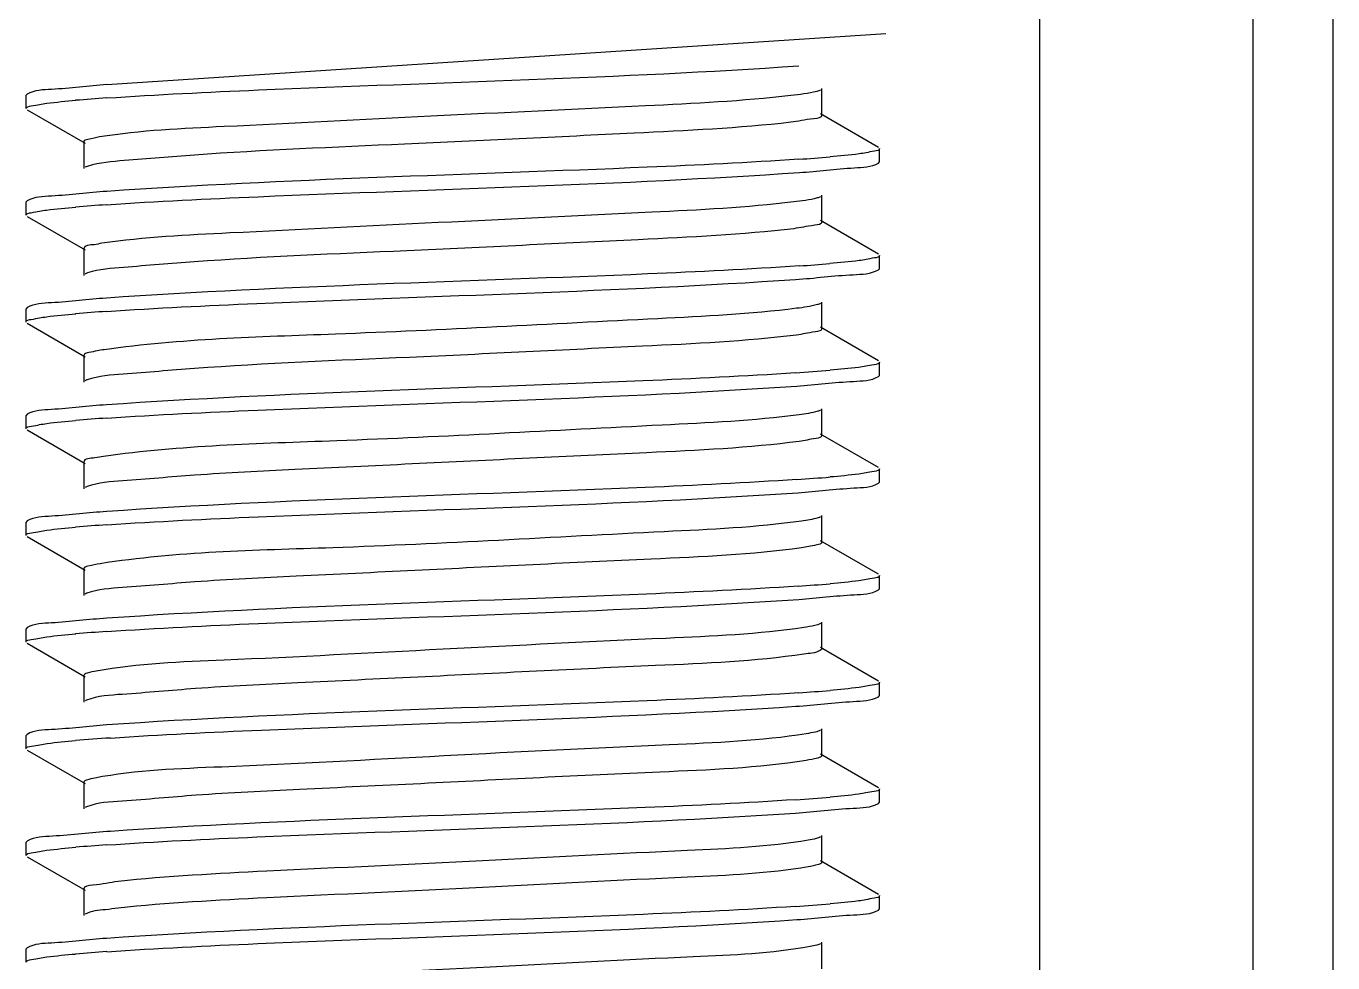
# Model space of a CAD drawing. Extents: x 4995099 to 5303443, y 4627657 to 4889583.
# Drawn here: x 5028854.5 to 5029219.1, y 4753057.4 to 4753318.7 of the extents above; entities that cross this region are included whole.
import ezdxf

# ---------------------------------------------------------------- set-up
doc = ezdxf.new("R2010")
doc.units = 0
doc.header["$LTSCALE"] = 1000
doc.header["$MEASUREMENT"] = 0
doc.layers.get('0').update_dxf_attribs({"color": 4, "linetype": 'CONTINUOUS'})

msp = doc.modelspace()

# ---------------------------------------------------------------- linework, layer by layer
at = {"linetype": 'Continuous'}
for p, q in [((5029137.28, 4754136.29), (5029137.28, 4748210.01)), ((5029196.82, 4754136.29), (5029196.82, 4748210.01)), ((5029219.14, 4754136.29), (5029219.14, 4748210.01)), ((5028876.99, 4753302.33), (5029094.41, 4753316.61)), ((5029076.52, 4753293.79), (5029076.52, 4753301.23)), ((5028854.79, 4753299.7), (5028854.51, 4753299.37)), ((5028854.51, 4753295.65), (5028854.51, 4753299.37)), ((5028854.51, 4753295.65), (5028854.51, 4753299.37)), ((5028854.79, 4753295.33), (5028870.94, 4753285.97)), ((5029092.35, 4753284.81), (5029076.2, 4753294.17)), ((5028870.62, 4753286.35), (5028870.62, 4753278.91)), ((5029092.64, 4753280.77), (5029092.64, 4753284.49)), ((5029092.64, 4753280.77), (5029092.64, 4753284.49)), ((5029092.35, 4753280.44), (5029092.64, 4753280.77)), ((5029076.52, 4753264.02), (5029076.52, 4753271.47)), ((5028854.79, 4753269.93), (5028854.51, 4753269.61)), ((5028854.51, 4753265.89), (5028854.51, 4753269.61)), ((5028854.51, 4753265.89), (5028854.51, 4753269.61)), ((5028854.79, 4753265.56), (5028870.94, 4753256.21)), ((5029092.35, 4753255.05), (5029076.2, 4753264.4)), ((5028870.62, 4753256.58), (5028870.62, 4753249.14)), ((5029092.64, 4753251), (5029092.64, 4753254.72)), ((5029092.64, 4753251), (5029092.64, 4753254.72)), ((5029092.35, 4753250.68), (5029092.64, 4753251)), ((5028854.79, 4753240.17), (5028854.51, 4753239.84)), ((5028854.51, 4753236.12), (5028854.51, 4753239.84)), ((5028854.51, 4753236.12), (5028854.51, 4753239.84)), ((5029076.52, 4753234.26), (5029076.52, 4753241.7)), ((5028854.79, 4753235.79), (5028870.94, 4753226.44)), ((5029092.35, 4753225.28), (5029076.2, 4753234.64)), ((5028870.62, 4753226.82), (5028870.62, 4753219.38)), ((5029092.64, 4753221.24), (5029092.64, 4753224.96)), ((5029092.64, 4753221.24), (5029092.64, 4753224.96)), ((5029092.35, 4753220.91), (5029092.64, 4753221.24)), ((5028854.79, 4753210.4), (5028854.51, 4753210.07)), ((5028854.51, 4753206.35), (5028854.51, 4753210.07)), ((5028854.51, 4753206.35), (5028854.51, 4753210.07)), ((5029076.52, 4753204.49), (5029076.52, 4753211.93)), ((5028854.79, 4753206.03), (5028870.94, 4753196.67)), ((5029092.35, 4753195.52), (5029076.2, 4753204.87)), ((5028870.62, 4753197.05), (5028870.62, 4753189.61)), ((5029092.64, 4753191.47), (5029092.64, 4753195.19)), ((5029092.35, 4753191.14), (5029092.64, 4753191.47)), ((5028871.5, 4753190.23), (5028870.95, 4753189.99)), ((5028854.79, 4753180.63), (5028854.51, 4753180.31)), ((5028854.51, 4753176.59), (5028854.51, 4753180.31)), ((5028854.51, 4753176.59), (5028854.51, 4753180.31)), ((5029076.52, 4753174.73), (5029076.52, 4753182.17)), ((5028854.79, 4753176.26), (5028870.94, 4753166.91)), ((5029092.35, 4753165.75), (5029076.2, 4753175.1)), ((5028870.62, 4753167.29), (5028870.62, 4753159.84)), ((5029092.64, 4753161.7), (5029092.64, 4753165.42)), ((5029092.64, 4753161.7), (5029092.64, 4753165.42)), ((5028871.44, 4753160.44), (5028870.95, 4753160.22)), ((5029092.35, 4753161.38), (5029092.64, 4753161.7)), ((5028854.79, 4753150.87), (5028854.51, 4753150.54)), ((5029076.52, 4753144.96), (5029076.52, 4753152.4)), ((5028854.51, 4753146.82), (5028854.51, 4753150.54)), ((5028854.51, 4753146.82), (5028854.51, 4753150.54)), ((5028854.79, 4753146.5), (5028870.94, 4753137.14)), ((5029092.35, 4753135.98), (5029076.2, 4753145.34)), ((5028870.62, 4753137.52), (5028870.62, 4753130.08)), ((5029092.64, 4753131.94), (5029092.64, 4753135.66)), ((5029092.64, 4753131.94), (5029092.64, 4753135.66)), ((5028871.38, 4753130.65), (5028870.95, 4753130.45)), ((5029092.35, 4753131.61), (5029092.64, 4753131.94)), ((5029076.52, 4753115.19), (5029076.52, 4753122.64)), ((5028854.79, 4753121.1), (5028854.51, 4753120.78)), ((5028854.51, 4753117.06), (5028854.51, 4753120.78)), ((5028854.51, 4753117.06), (5028854.51, 4753120.78)), ((5028854.79, 4753116.73), (5028870.94, 4753107.38)), ((5029092.35, 4753106.22), (5029076.2, 4753115.57)), ((5028870.62, 4753107.75), (5028870.62, 4753100.31)), ((5029092.64, 4753102.17), (5029092.64, 4753105.89)), ((5029092.64, 4753102.17), (5029092.64, 4753105.89)), ((5028871.34, 4753100.87), (5028870.94, 4753100.69)), ((5029092.35, 4753101.85), (5029092.64, 4753102.17)), ((5029076.52, 4753085.43), (5029076.52, 4753092.87)), ((5028854.79, 4753091.34), (5028854.51, 4753091.01)), ((5028854.51, 4753087.29), (5028854.51, 4753091.01)), ((5028854.51, 4753087.29), (5028854.51, 4753091.01)), ((5028854.79, 4753086.96), (5028870.94, 4753077.61)), ((5029092.35, 4753076.45), (5029076.2, 4753085.81)), ((5028870.62, 4753077.99), (5028870.62, 4753070.55)), ((5029092.64, 4753072.41), (5029092.64, 4753076.13)), ((5029092.64, 4753072.41), (5029092.64, 4753076.13)), ((5029092.35, 4753072.08), (5029092.64, 4753072.41)), ((5028854.79, 4753061.57), (5028854.51, 4753061.24)), ((5028854.51, 4753057.52), (5028854.51, 4753061.24)), ((5028854.51, 4753057.52), (5028854.51, 4753061.24)), ((5029076.52, 4753055.66), (5029076.52, 4753063.1))]:
    msp.add_line(p, q, dxfattribs=at)
for centre, radius, start, end in [((5028911.21, 4752787.57), 512.19, 93.8309, 94.8034), ((5029035.95, 4753792.25), 511.86, 273.831, 274.805), ((5028911.1, 4752759.19), 510.79, 93.8384, 94.8035), ((5029036.09, 4753760.74), 510.12, 273.8416, 274.804), ((5028911.11, 4752729.33), 510.88, 93.8379, 94.8036), ((5029034.75, 4753747.85), 527.04, 273.7501, 274.8057), ((5028911.23, 4752698.08), 512.38, 93.83, 94.8034), ((5029035.26, 4753711.62), 520.56, 273.7834, 274.8062), ((5028911.26, 4752667.97), 512.73, 93.8281, 94.8033), ((5029035.67, 4753676.71), 515.4, 273.8111, 274.8058), ((5028911.22, 4752638.71), 512.22, 93.8308, 94.8034), ((5029035.95, 4753643.51), 511.95, 273.8305, 274.805), ((5028912.51, 4752592.69), 528.52, 93.743, 94.805), ((5029034.9, 4753626.89), 525.14, 273.7591, 274.8063), ((5028911.11, 4752580.57), 510.82, 93.8383, 94.8036), ((5029034.73, 4753599.24), 527.27, 273.7489, 274.8056), ((5028911.23, 4752549.27), 512.36, 93.8301, 94.8034)]:
    msp.add_arc(centre, radius, start, end, dxfattribs=at)
for points, knots in [([(5028876.99, 4753298.61), (5028891.09, 4753299.57), (5028955.48, 4753302.67), (5029019.94, 4753304.16), (5029070.15, 4753307.57)], [0, 0, 0, 0, 0.219207, 1, 1, 1, 1]), ([(5028877.03, 4753302.33), (5028871.88, 4753301.98), (5028864.66, 4753300.98), (5028856.8, 4753300.85), (5028854.79, 4753299.7)], [0, 0, 0, 0, 0.690341, 1, 1, 1, 1]), ([(5029076.2, 4753300.86), (5029075.88, 4753300.67), (5029073.14, 4753299.83), (5029070.32, 4753299.56), (5029067.88, 4753299.28)], [0, 0, 0, 0, 0.130925, 1, 1, 1, 1]), ([(5028854.51, 4753295.65), (5028854.51, 4753296.19), (5028857.37, 4753296.55), (5028858.81, 4753296.94), (5028860.25, 4753297.13)], [0, 0, 0, 0, 0.271512, 1, 1, 1, 1]), ([(5029067.88, 4753299.28), (5029054.41, 4753297.73), (5029020.88, 4753296.05), (5028968.15, 4753293.61), (5028917.41, 4753290.92), (5028886.49, 4753289.57), (5028875.01, 4753287.74)], [0, 0, 0, 0, 0.210492, 0.520764, 0.819615, 1, 1, 1, 1]), ([(5029076.52, 4753293.79), (5029076.53, 4753292.99), (5029072.14, 4753292.7), (5029070.04, 4753292.08), (5029067.88, 4753291.84)], [0, 0, 0, 0, 0.268344, 1, 1, 1, 1]), ([(5029067.88, 4753291.84), (5029053.36, 4753290.17), (5029017.37, 4753288.49), (5028961.93, 4753285.7), (5028914.39, 4753283.83), (5028885.08, 4753281.37), (5028875.04, 4753280.62), (5028871.78, 4753279.62)], [0, 0, 0, 0, 0.223118, 0.549331, 0.848052, 0.947905, 1, 1, 1, 1]), ([(5028875.01, 4753287.74), (5028873.91, 4753287.56), (5028872.72, 4753287.28), (5028870.62, 4753286.79), (5028870.62, 4753286.35)], [0, 0, 0, 0, 0.719855, 1, 1, 1, 1]), ([(5029092.64, 4753284.49), (5029092.64, 4753283.95), (5029089.8, 4753283.59), (5029088.36, 4753283.2), (5029086.93, 4753283.02)], [0, 0, 0, 0, 0.27162, 1, 1, 1, 1]), ([(5028871.78, 4753279.62), (5028871.62, 4753279.57), (5028871.34, 4753279.47), (5028871.06, 4753279.35), (5028870.95, 4753279.28)], [0, 0, 0, 0, 0.565422, 1, 1, 1, 1]), ([(5029070.15, 4753281.53), (5029056.05, 4753280.57), (5028991.67, 4753277.47), (5028927.2, 4753275.98), (5028876.99, 4753272.57)], [0, 0, 0, 0, 0.219225, 1, 1, 1, 1]), ([(5029070.27, 4753277.82), (5029075.38, 4753278.17), (5029082.55, 4753279.16), (5029090.36, 4753279.3), (5029092.35, 4753280.44)], [0, 0, 0, 0, 0.690204, 1, 1, 1, 1]), ([(5028876.91, 4753268.84), (5028891.02, 4753269.8), (5028955.47, 4753272.91), (5029020, 4753274.39), (5029070.27, 4753277.82)], [0, 0, 0, 0, 0.219144, 1, 1, 1, 1]), ([(5028876.99, 4753272.57), (5028871.86, 4753272.22), (5028864.65, 4753271.22), (5028856.8, 4753271.08), (5028854.79, 4753269.93)], [0, 0, 0, 0, 0.690315, 1, 1, 1, 1]), ([(5029068.69, 4753269.61), (5029055.54, 4753268.02), (5029022.42, 4753266.38), (5028969.97, 4753263.9), (5028918.85, 4753261.27), (5028887.46, 4753259.83), (5028875.63, 4753258.07)], [0, 0, 0, 0, 0.205418, 0.513768, 0.814544, 1, 1, 1, 1]), ([(5029076.2, 4753271.09), (5029075.9, 4753270.92), (5029073.44, 4753270.14), (5029070.89, 4753269.87), (5029068.69, 4753269.61)], [0, 0, 0, 0, 0.133703, 1, 1, 1, 1]), ([(5028854.51, 4753265.89), (5028854.51, 4753266.43), (5028857.36, 4753266.78), (5028858.8, 4753267.17), (5028860.23, 4753267.36)], [0, 0, 0, 0, 0.271571, 1, 1, 1, 1]), ([(5029076.52, 4753264.02), (5029076.53, 4753263.3), (5029072.57, 4753262.95), (5029070.65, 4753262.4), (5029068.69, 4753262.16)], [0, 0, 0, 0, 0.269649, 1, 1, 1, 1]), ([(5029068.69, 4753262.16), (5029054.3, 4753260.43), (5029018.25, 4753258.79), (5028962.54, 4753255.94), (5028914.52, 4753254.1), (5028884.97, 4753251.58), (5028874.9, 4753250.86), (5028871.67, 4753249.82)], [0, 0, 0, 0, 0.220204, 0.547586, 0.848383, 0.94851, 1, 1, 1, 1]), ([(5028875.63, 4753258.07), (5028874.9, 4753257.96), (5028873.48, 4753257.55), (5028870.63, 4753257.6), (5028870.62, 4753256.58)], [0, 0, 0, 0, 0.421018, 1, 1, 1, 1]), ([(5029092.64, 4753254.72), (5029092.64, 4753254.18), (5029089.8, 4753253.83), (5029088.36, 4753253.44), (5029086.93, 4753253.25)], [0, 0, 0, 0, 0.271621, 1, 1, 1, 1]), ([(5028871.67, 4753249.82), (5028871.53, 4753249.77), (5028871.29, 4753249.69), (5028871.05, 4753249.58), (5028870.95, 4753249.52)], [0, 0, 0, 0, 0.559972, 1, 1, 1, 1]), ([(5029070.27, 4753251.77), (5029056.17, 4753250.81), (5028991.71, 4753247.7), (5028927.18, 4753246.22), (5028876.91, 4753242.79)], [0, 0, 0, 0, 0.219059, 1, 1, 1, 1]), ([(5029069.22, 4753247.98), (5029074.58, 4753248.34), (5029082.08, 4753249.38), (5029090.27, 4753249.48), (5029092.35, 4753250.68)], [0, 0, 0, 0, 0.691064, 1, 1, 1, 1]), ([(5028876.92, 4753239.07), (5028890.89, 4753240.03), (5028954.99, 4753243.12), (5029019.17, 4753244.64), (5029069.22, 4753247.98)], [0, 0, 0, 0, 0.218315, 1, 1, 1, 1]), ([(5028876.91, 4753242.79), (5028871.79, 4753242.44), (5028864.61, 4753241.45), (5028856.79, 4753241.31), (5028854.79, 4753240.17)], [0, 0, 0, 0, 0.690246, 1, 1, 1, 1]), ([(5029069.46, 4753239.94), (5029056.64, 4753238.31), (5029013.67, 4753236.27), (5028949.36, 4753232.64), (5028897.63, 4753231.4), (5028876.29, 4753228.4)], [0, 0, 0, 0, 0.200359, 0.665926, 1, 1, 1, 1]), ([(5029076.2, 4753241.32), (5029075.93, 4753241.17), (5029073.72, 4753240.44), (5029071.43, 4753240.18), (5029069.46, 4753239.94)], [0, 0, 0, 0, 0.136714, 1, 1, 1, 1]), ([(5028854.51, 4753236.12), (5028854.51, 4753236.66), (5028857.36, 4753237.02), (5028858.8, 4753237.41), (5028860.23, 4753237.59)], [0, 0, 0, 0, 0.271569, 1, 1, 1, 1]), ([(5029069.46, 4753232.49), (5029055.22, 4753230.69), (5029019.13, 4753229.09), (5028963.18, 4753226.18), (5028914.7, 4753224.38), (5028884.91, 4753221.78), (5028874.78, 4753221.1), (5028871.58, 4753220.02)], [0, 0, 0, 0, 0.217121, 0.545559, 0.848485, 0.948981, 1, 1, 1, 1]), ([(5029076.52, 4753234.26), (5029076.53, 4753233.6), (5029072.99, 4753233.21), (5029071.23, 4753232.72), (5029069.46, 4753232.49)], [0, 0, 0, 0, 0.271205, 1, 1, 1, 1]), ([(5028876.29, 4753228.4), (5028874.87, 4753228.2), (5028873.4, 4753227.82), (5028870.62, 4753227.36), (5028870.62, 4753226.82)], [0, 0, 0, 0, 0.725085, 1, 1, 1, 1]), ([(5029092.64, 4753224.96), (5029092.64, 4753224.41), (5029089.72, 4753224.06), (5029088.25, 4753223.65), (5029086.78, 4753223.46)], [0, 0, 0, 0, 0.271165, 1, 1, 1, 1]), ([(5029069.22, 4753221.93), (5029055.07, 4753220.99), (5028990.97, 4753217.92), (5028926.79, 4753216.43), (5028876.92, 4753213.03)], [0, 0, 0, 0, 0.221032, 1, 1, 1, 1]), ([(5029069.61, 4753218.24), (5029074.88, 4753218.59), (5029082.25, 4753219.62), (5029090.3, 4753219.73), (5029092.35, 4753220.91)], [0, 0, 0, 0, 0.69076, 1, 1, 1, 1]), ([(5028871.58, 4753220.02), (5028871.46, 4753219.98), (5028871.24, 4753219.9), (5028871.04, 4753219.8), (5028870.95, 4753219.75)], [0, 0, 0, 0, 0.555073, 1, 1, 1, 1]), ([(5028877.01, 4753209.31), (5028891.03, 4753210.27), (5028955.24, 4753213.36), (5029019.51, 4753214.87), (5029069.61, 4753218.24)], [0, 0, 0, 0, 0.218794, 1, 1, 1, 1]), ([(5028876.92, 4753213.03), (5028871.8, 4753212.68), (5028864.61, 4753211.68), (5028856.79, 4753211.55), (5028854.79, 4753210.4)], [0, 0, 0, 0, 0.690251, 1, 1, 1, 1]), ([(5029070.2, 4753210.26), (5029057.52, 4753208.58), (5029014.42, 4753206.58), (5028949.81, 4753202.85), (5028897.61, 4753201.68), (5028876.09, 4753198.6)], [0, 0, 0, 0, 0.197233, 0.664604, 1, 1, 1, 1]), ([(5029076.2, 4753211.56), (5029075.95, 4753211.41), (5029073.99, 4753210.74), (5029071.95, 4753210.5), (5029070.2, 4753210.26)], [0, 0, 0, 0, 0.139964, 1, 1, 1, 1]), ([(5028854.51, 4753206.35), (5028854.51, 4753206.9), (5028857.37, 4753207.25), (5028858.82, 4753207.64), (5028860.26, 4753207.83)], [0, 0, 0, 0, 0.271503, 1, 1, 1, 1]), ([(5029070.2, 4753202.82), (5029056.12, 4753200.95), (5029020.03, 4753199.37), (5028973.11, 4753197.04), (5028931.06, 4753195.03), (5028904.08, 4753193.73), (5028884.88, 4753191.99), (5028874.68, 4753191.35), (5028871.5, 4753190.23)], [0, 0, 0, 0, 0.213883, 0.543283, 0.707942, 0.848388, 0.949336, 1, 1, 1, 1]), ([(5029076.52, 4753204.49), (5029076.53, 4753203.89), (5029073.39, 4753203.46), (5029071.78, 4753203.03), (5029070.2, 4753202.82)], [0, 0, 0, 0, 0.272967, 1, 1, 1, 1]), ([(5028876.09, 4753198.6), (5028875.29, 4753198.49), (5028873.75, 4753198.05), (5028870.62, 4753198.15), (5028870.62, 4753197.05)], [0, 0, 0, 0, 0.42179, 1, 1, 1, 1]), ([(5029092.64, 4753195.19), (5029092.64, 4753194.65), (5029089.76, 4753194.29), (5029088.31, 4753193.9), (5029086.86, 4753193.71)], [0, 0, 0, 0, 0.27139, 1, 1, 1, 1]), ([(5029069.61, 4753192.19), (5029055.49, 4753191.24), (5028991.29, 4753188.16), (5028927.01, 4753186.67), (5028877.01, 4753183.27)], [0, 0, 0, 0, 0.220239, 1, 1, 1, 1]), ([(5029069.93, 4753188.5), (5029075.12, 4753188.85), (5029082.4, 4753189.86), (5029090.33, 4753189.98), (5029092.35, 4753191.14)], [0, 0, 0, 0, 0.690501, 1, 1, 1, 1]), ([(5028877.03, 4753179.55), (5028891.1, 4753180.51), (5028955.4, 4753183.6), (5029019.78, 4753185.1), (5029069.93, 4753188.5)], [0, 0, 0, 0, 0.219088, 1, 1, 1, 1]), ([(5028877.01, 4753183.27), (5028871.86, 4753182.92), (5028864.65, 4753181.92), (5028856.8, 4753181.79), (5028854.79, 4753180.63)], [0, 0, 0, 0, 0.690324, 1, 1, 1, 1]), ([(5029070.89, 4753180.59), (5029058.21, 4753178.81), (5029014.47, 4753176.89), (5028949.36, 4753172.89), (5028896.56, 4753172.06), (5028875.13, 4753168.69)], [0, 0, 0, 0, 0.195888, 0.668212, 1, 1, 1, 1]), ([(5029076.2, 4753181.79), (5029075.97, 4753181.66), (5029074.25, 4753181.04), (5029072.43, 4753180.81), (5029070.89, 4753180.59)], [0, 0, 0, 0, 0.143518, 1, 1, 1, 1]), ([(5028854.51, 4753176.59), (5028854.51, 4753177.13), (5028857.37, 4753177.49), (5028858.82, 4753177.88), (5028860.26, 4753178.07)], [0, 0, 0, 0, 0.27149, 1, 1, 1, 1]), ([(5029070.89, 4753173.15), (5029057, 4753171.19), (5029020.92, 4753169.69), (5028973.92, 4753167.31), (5028931.49, 4753165.29), (5028904.22, 4753163.99), (5028884.88, 4753162.2), (5028874.59, 4753161.59), (5028871.44, 4753160.44)], [0, 0, 0, 0, 0.210506, 0.540786, 0.706621, 0.84812, 0.949594, 1, 1, 1, 1]), ([(5029076.52, 4753174.73), (5029076.52, 4753174.19), (5029073.76, 4753173.73), (5029072.31, 4753173.35), (5029070.89, 4753173.15)], [0, 0, 0, 0, 0.275042, 1, 1, 1, 1]), ([(5028875.13, 4753168.69), (5028874, 4753168.51), (5028872.79, 4753168.22), (5028870.62, 4753167.73), (5028870.62, 4753167.29)], [0, 0, 0, 0, 0.720573, 1, 1, 1, 1]), ([(5029092.64, 4753165.42), (5029092.64, 4753164.88), (5029089.79, 4753164.53), (5029088.35, 4753164.14), (5029086.91, 4753163.95)], [0, 0, 0, 0, 0.271542, 1, 1, 1, 1]), ([(5029069.93, 4753162.45), (5029055.82, 4753161.5), (5028991.52, 4753158.4), (5028927.14, 4753156.91), (5028877.03, 4753153.5)], [0, 0, 0, 0, 0.219626, 1, 1, 1, 1]), ([(5028877, 4753149.78), (5028891.09, 4753150.74), (5028955.48, 4753153.84), (5029019.94, 4753155.33), (5029070.15, 4753158.74)], [0, 0, 0, 0, 0.219207, 1, 1, 1, 1]), ([(5029070.15, 4753158.74), (5029075.29, 4753159.09), (5029082.49, 4753160.09), (5029090.35, 4753160.23), (5029092.35, 4753161.38)], [0, 0, 0, 0, 0.690315, 1, 1, 1, 1]), ([(5028877.03, 4753153.5), (5028871.88, 4753153.15), (5028864.66, 4753152.15), (5028856.8, 4753152.02), (5028854.79, 4753150.87)], [0, 0, 0, 0, 0.690341, 1, 1, 1, 1]), ([(5029071.55, 4753150.92), (5029058.83, 4753149.02), (5029025.16, 4753147.57), (5028971.23, 4753144.91), (5028918.28, 4753142.01), (5028885.83, 4753140.86), (5028874.08, 4753138.75)], [0, 0, 0, 0, 0.195054, 0.509751, 0.81902, 1, 1, 1, 1]), ([(5029076.2, 4753152.03), (5029075.7, 4753151.74), (5029074.11, 4753151.36), (5029072.56, 4753151.07), (5029071.55, 4753150.92)], [0, 0, 0, 0, 0.361946, 1, 1, 1, 1]), ([(5028854.51, 4753146.82), (5028854.51, 4753147.36), (5028857.37, 4753147.72), (5028858.81, 4753148.11), (5028860.26, 4753148.3)], [0, 0, 0, 0, 0.271511, 1, 1, 1, 1]), ([(5029076.52, 4753144.96), (5029076.52, 4753144.8), (5029074.81, 4753143.61), (5029073.13, 4753143.72), (5029071.55, 4753143.48)], [0, 0, 0, 0, 0.092175, 1, 1, 1, 1]), ([(5029071.55, 4753143.48), (5029057.86, 4753141.43), (5029021.81, 4753140.02), (5028974.74, 4753137.57), (5028931.96, 4753135.54), (5028904.39, 4753134.24), (5028884.9, 4753132.41), (5028874.53, 4753131.84), (5028871.38, 4753130.65)], [0, 0, 0, 0, 0.207, 0.538089, 0.705109, 0.8477, 0.949766, 1, 1, 1, 1]), ([(5028874.08, 4753138.75), (5028873.21, 4753138.59), (5028872.24, 4753138.37), (5028870.62, 4753137.87), (5028870.62, 4753137.52)], [0, 0, 0, 0, 0.714305, 1, 1, 1, 1]), ([(5029070.15, 4753132.7), (5029056.05, 4753131.74), (5028991.66, 4753128.64), (5028927.2, 4753127.15), (5028877, 4753123.74)], [0, 0, 0, 0, 0.219234, 1, 1, 1, 1]), ([(5029092.64, 4753135.66), (5029092.64, 4753135.12), (5029089.8, 4753134.76), (5029088.36, 4753134.37), (5029086.93, 4753134.19)], [0, 0, 0, 0, 0.271618, 1, 1, 1, 1]), ([(5029069.33, 4753128.92), (5029074.66, 4753129.28), (5029082.13, 4753130.32), (5029090.28, 4753130.42), (5029092.35, 4753131.61)], [0, 0, 0, 0, 0.690986, 1, 1, 1, 1]), ([(5028878.01, 4753120.08), (5028892.05, 4753121.02), (5028955.82, 4753124.08), (5029019.67, 4753125.6), (5029069.33, 4753128.92)], [0, 0, 0, 0, 0.220435, 1, 1, 1, 1]), ([(5028877, 4753123.74), (5028871.86, 4753123.39), (5028864.65, 4753122.39), (5028856.8, 4753122.25), (5028854.79, 4753121.1)], [0, 0, 0, 0, 0.690316, 1, 1, 1, 1]), ([(5029076.2, 4753122.26), (5029075.75, 4753122), (5029074.39, 4753121.65), (5029073.03, 4753121.39), (5029072.16, 4753121.25)], [0, 0, 0, 0, 0.367593, 1, 1, 1, 1]), ([(5028854.51, 4753117.06), (5028854.51, 4753117.61), (5028857.44, 4753117.96), (5028858.92, 4753118.36), (5028860.4, 4753118.55)], [0, 0, 0, 0, 0.271089, 1, 1, 1, 1]), ([(5029072.16, 4753121.25), (5029059.55, 4753119.24), (5029025.7, 4753117.88), (5028971.35, 4753115.16), (5028917.98, 4753112.16), (5028885.29, 4753111.14), (5028873.64, 4753108.9)], [0, 0, 0, 0, 0.192604, 0.509424, 0.820982, 1, 1, 1, 1]), ([(5029076.52, 4753115.19), (5029076.52, 4753114.76), (5029074.44, 4753114.27), (5029073.26, 4753113.99), (5029072.16, 4753113.81)], [0, 0, 0, 0, 0.280331, 1, 1, 1, 1]), ([(5029072.16, 4753113.81), (5029058.69, 4753111.66), (5029022.68, 4753110.35), (5028975.59, 4753107.84), (5028932.46, 4753105.8), (5028904.59, 4753104.5), (5028884.93, 4753102.63), (5028874.47, 4753102.09), (5028871.34, 4753100.87)], [0, 0, 0, 0, 0.203373, 0.535211, 0.703427, 0.847147, 0.949865, 1, 1, 1, 1]), ([(5028873.64, 4753108.9), (5028872.87, 4753108.76), (5028872, 4753108.56), (5028870.62, 4753108.07), (5028870.62, 4753107.75)], [0, 0, 0, 0, 0.710691, 1, 1, 1, 1]), ([(5029092.64, 4753105.89), (5029092.64, 4753105.34), (5029089.74, 4753104.99), (5029088.27, 4753104.59), (5029086.81, 4753104.41)], [0, 0, 0, 0, 0.271257, 1, 1, 1, 1]), ([(5029069.33, 4753102.88), (5029055.32, 4753101.94), (5028991.55, 4753098.88), (5028927.7, 4753097.35), (5028878.01, 4753094.04)], [0, 0, 0, 0, 0.219935, 1, 1, 1, 1]), ([(5029069.2, 4753099.15), (5029074.57, 4753099.51), (5029082.07, 4753100.55), (5029090.27, 4753100.65), (5029092.35, 4753101.85)], [0, 0, 0, 0, 0.691075, 1, 1, 1, 1]), ([(5028876.91, 4753090.24), (5028890.89, 4753091.2), (5028954.98, 4753094.29), (5029019.16, 4753095.81), (5029069.2, 4753099.15)], [0, 0, 0, 0, 0.218297, 1, 1, 1, 1]), ([(5028878.01, 4753094.04), (5028872.63, 4753093.68), (5028865.1, 4753092.64), (5028856.88, 4753092.54), (5028854.79, 4753091.34)], [0, 0, 0, 0, 0.691141, 1, 1, 1, 1]), ([(5029076.2, 4753092.49), (5029075.81, 4753092.27), (5029074.64, 4753091.94), (5029073.48, 4753091.71), (5029072.74, 4753091.58)], [0, 0, 0, 0, 0.373885, 1, 1, 1, 1]), ([(5029072.74, 4753091.58), (5029061.65, 4753089.68), (5029031.22, 4753088.43), (5028980.92, 4753085.67), (5028927.91, 4753083.27), (5028893.96, 4753081.55), (5028880.16, 4753080.04)], [0, 0, 0, 0, 0.175014, 0.471824, 0.784132, 1, 1, 1, 1]), ([(5028854.51, 4753087.29), (5028854.51, 4753087.83), (5028857.35, 4753088.19), (5028858.8, 4753088.58), (5028860.23, 4753088.76)], [0, 0, 0, 0, 0.271572, 1, 1, 1, 1]), ([(5029076.52, 4753085.43), (5029076.52, 4753085.05), (5029074.74, 4753084.55), (5029073.69, 4753084.3), (5029072.74, 4753084.14)], [0, 0, 0, 0, 0.283723, 1, 1, 1, 1]), ([(5029072.74, 4753084.14), (5029061.65, 4753082.24), (5029031.22, 4753080.99), (5028980.92, 4753078.23), (5028927.91, 4753075.83), (5028893.96, 4753074.11), (5028880.16, 4753072.6)], [0, 0, 0, 0, 0.175014, 0.471824, 0.784132, 1, 1, 1, 1]), ([(5028880.16, 4753080.04), (5028877.78, 4753079.78), (5028875.49, 4753079.09), (5028870.61, 4753078.86), (5028870.62, 4753077.99)], [0, 0, 0, 0, 0.732819, 1, 1, 1, 1]), ([(5029092.64, 4753076.13), (5029092.64, 4753075.58), (5029089.72, 4753075.23), (5029088.24, 4753074.82), (5029086.77, 4753074.63)], [0, 0, 0, 0, 0.271157, 1, 1, 1, 1]), ([(5028880.16, 4753072.6), (5028879.01, 4753072.48), (5028875.95, 4753072.02), (5028872.64, 4753071.91), (5028870.94, 4753070.92)], [0, 0, 0, 0, 0.371801, 1, 1, 1, 1]), ([(5029069.2, 4753073.1), (5029055.05, 4753072.16), (5028990.95, 4753069.08), (5028926.78, 4753067.6), (5028876.91, 4753064.2)], [0, 0, 0, 0, 0.22106, 1, 1, 1, 1]), ([(5029069.6, 4753069.41), (5029074.87, 4753069.76), (5029082.25, 4753070.79), (5029090.3, 4753070.9), (5029092.35, 4753072.08)], [0, 0, 0, 0, 0.69077, 1, 1, 1, 1]), ([(5028877, 4753060.48), (5028891.03, 4753061.44), (5028955.23, 4753064.53), (5029019.5, 4753066.04), (5029069.6, 4753069.41)], [0, 0, 0, 0, 0.218782, 1, 1, 1, 1]), ([(5028876.91, 4753064.2), (5028871.79, 4753063.85), (5028864.61, 4753062.85), (5028856.79, 4753062.72), (5028854.79, 4753061.57)], [0, 0, 0, 0, 0.690248, 1, 1, 1, 1]), ([(5029073.28, 4753061.91), (5029062.55, 4753059.93), (5029032.6, 4753058.8), (5028982.75, 4753055.96), (5028929.49, 4753053.6), (5028895.16, 4753051.85), (5028881.05, 4753050.37)], [0, 0, 0, 0, 0.169916, 0.464788, 0.779028, 1, 1, 1, 1]), ([(5029076.2, 4753062.73), (5029075.86, 4753062.53), (5029074.88, 4753062.24), (5029073.89, 4753062.02), (5029073.28, 4753061.91)], [0, 0, 0, 0, 0.380929, 1, 1, 1, 1]), ([(5028854.51, 4753057.52), (5028854.51, 4753058.07), (5028857.37, 4753058.42), (5028858.82, 4753058.81), (5028860.26, 4753059)], [0, 0, 0, 0, 0.271504, 1, 1, 1, 1])]:
    msp.add_open_spline(points, degree=3, knots=knots, dxfattribs=at)
for points in [[(5028860.25, 4753297.13), (5028862.94, 4753297.48), (5028865.63, 4753297.73), (5028868.33, 4753297.96)], [(5029086.93, 4753283.02), (5029084.24, 4753282.67), (5029081.53, 4753282.42), (5029078.83, 4753282.18)], [(5028860.23, 4753267.36), (5028862.92, 4753267.71), (5028865.63, 4753267.96), (5028868.33, 4753268.19)], [(5029086.93, 4753253.25), (5029084.23, 4753252.9), (5029081.52, 4753252.65), (5029078.81, 4753252.42)], [(5028860.23, 4753237.59), (5028862.92, 4753237.94), (5028865.63, 4753238.19), (5028868.33, 4753238.42)], [(5029086.78, 4753223.46), (5029084.16, 4753223.13), (5029081.53, 4753222.88), (5029078.9, 4753222.66)], [(5028860.26, 4753207.83), (5028862.94, 4753208.18), (5028865.63, 4753208.43), (5028868.32, 4753208.66)], [(5029086.86, 4753193.71), (5029084.21, 4753193.37), (5029081.54, 4753193.12), (5029078.88, 4753192.89)], [(5028860.26, 4753178.07), (5028862.94, 4753178.41), (5028865.63, 4753178.66), (5028868.32, 4753178.89)], [(5029086.91, 4753163.95), (5029084.23, 4753163.6), (5029081.54, 4753163.35), (5029078.85, 4753163.12)], [(5028860.26, 4753148.3), (5028862.94, 4753148.65), (5028865.63, 4753148.9), (5028868.33, 4753149.13)], [(5029086.93, 4753134.19), (5029084.24, 4753133.84), (5029081.53, 4753133.59), (5029078.83, 4753133.35)], [(5028860.4, 4753118.55), (5028863, 4753118.89), (5028865.62, 4753119.13), (5028868.24, 4753119.35)], [(5029086.81, 4753104.41), (5029084.18, 4753104.07), (5029081.54, 4753103.82), (5029078.9, 4753103.59)], [(5028860.23, 4753088.76), (5028862.92, 4753089.11), (5028865.63, 4753089.36), (5028868.33, 4753089.59)], [(5029086.77, 4753074.63), (5029084.16, 4753074.3), (5029081.53, 4753074.05), (5029078.9, 4753073.83)], [(5028860.26, 4753059), (5028862.94, 4753059.35), (5028865.63, 4753059.6), (5028868.32, 4753059.83)]]:
    msp.add_open_spline(points, degree=3, dxfattribs=at)

doc.saveas('drawing.dxf')
